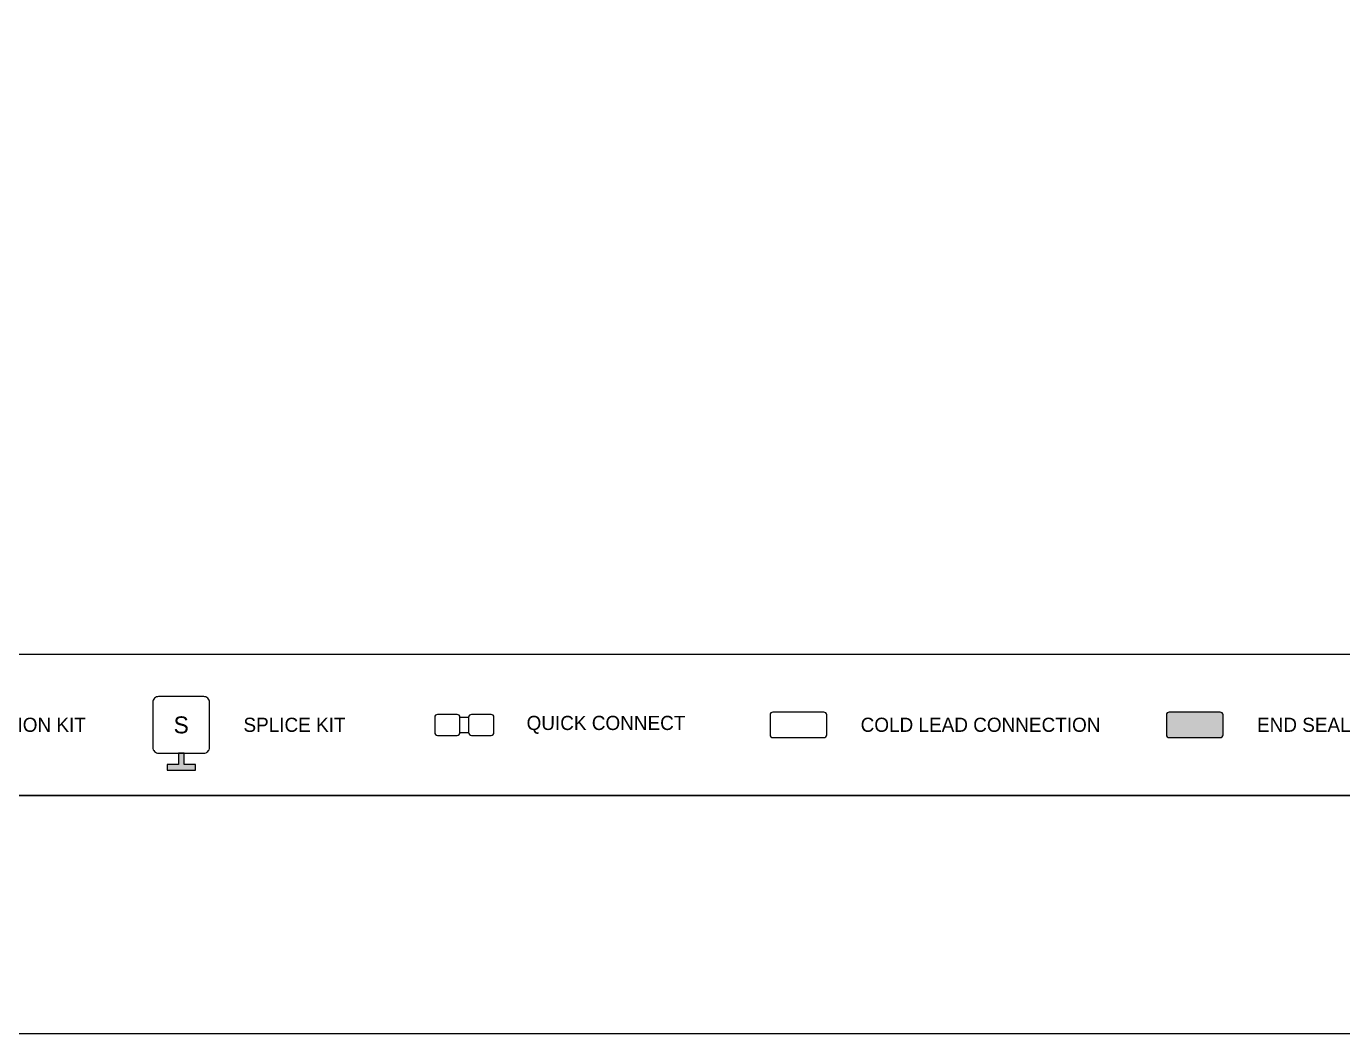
# Model space of a CAD drawing. Extents: x 0 to 847, y -42 to 494.
# Drawn here: x 232.7 to 465.1, y -42 to 135.9 of the extents above; entities that cross this region are included whole.
import ezdxf
from ezdxf.enums import TextEntityAlignment as Align

# ---------------------------------------------------------------- set-up
doc = ezdxf.new("R2010")
doc.units = 0
doc.header["$LTSCALE"] = 10
doc.header["$MEASUREMENT"] = 0
doc.layers.get('Defpoints').update_dxf_attribs({"color": 9})
for name, color, linetype in [('SYMBOL-3', 3, 'Continuous'), ('TABLE-1', 1, 'Continuous'), ('TEXT-2', 2, 'Continuous'), ('TITLE', 7, 'Continuous')]:
    doc.layers.add(name, color=color, linetype=linetype)
doc.styles.add('Scovan Elec', font='')
doc.styles.get("Standard").update_dxf_attribs({"font": ''})
doc.styles.get('Scovan Elec').set_extended_font_data('Franklin Gothic Medium Cond')
doc.styles.get('Standard').set_extended_font_data('Franklin Gothic Medium Cond')

# ---------------------------------------------------------------- blocks, each defined once
blk = doc.blocks.new('*U12')
at = {"layer": 'SYMBOL-3'}
h = blk.add_hatch(color=256, dxfattribs=at)
h.dxf.hatch_style = 1
h.paths.add_polyline_path([(434.5, 56.79, 0.414214), (434, 56.29), (434, 52.79, 0.414214), (434.5, 52.29), (443.5, 52.29, 0.414214), (444, 52.79), (444, 56.29, 0.414214), (443.5, 56.79)])
h = blk.add_hatch(color=256, dxfattribs=at)
h.dxf.hatch_style = 1
h.paths.add_polyline_path([(259.5, 47.54), (257.5, 47.54), (257.5, 46.54), (262.5, 46.54), (262.5, 47.54), (260.5, 47.54), (260.5, 49.54), (259.5, 49.54)])
at = {"layer": 'Defpoints'}
blk.add_lwpolyline([(434, 56.29), (434, 52.79, 0.414214), (434.5, 52.29), (443.5, 52.29, 0.414214), (444, 52.79), (444, 56.29, 0.414214), (443.5, 56.79), (434.5, 56.79, 0.414214)], format="xyb", close=True, dxfattribs=at)
blk.add_lwpolyline([(259.5, 49.54), (259.5, 47.54), (257.5, 47.54), (257.5, 46.54), (262.5, 46.54), (262.5, 47.54), (260.5, 47.54), (260.5, 49.54)], close=True, dxfattribs=at)
at = {"layer": 'SYMBOL-3'}
for p, q in [((309.23, 55.88), (310.77, 55.88)), ((309.23, 53.19), (310.77, 53.19))]:
    blk.add_line(p, q, dxfattribs=at)
for points in [[(255, 58.54), (255, 50.54, 0.414214), (256, 49.54), (264, 49.54, 0.414214), (265, 50.54), (265, 58.54, 0.414214), (264, 59.54), (256, 59.54, 0.414214)], [(305.27, 52.69), (308.73, 52.69, 0.414214), (309.23, 53.19), (309.23, 55.88, 0.414214), (308.73, 56.38), (305.27, 56.38, 0.414214), (304.77, 55.88), (304.77, 53.19, 0.414214)], [(311.27, 52.69), (314.73, 52.69, 0.414214), (315.23, 53.19), (315.23, 55.88, 0.414214), (314.73, 56.38), (311.27, 56.38, 0.414214), (310.77, 55.88), (310.77, 53.19, 0.414214)], [(364, 56.29), (364, 52.79, 0.414214), (364.5, 52.29), (373.5, 52.29, 0.414214), (374, 52.79), (374, 56.29, 0.414214), (373.5, 56.79), (364.5, 56.79, 0.414214)]]:
    blk.add_lwpolyline(points, format="xyb", close=True, dxfattribs=at)
at = {"layer": 'TABLE-1'}
blk.add_lwpolyline([(0, 67.04), (843.77, 67.04)], dxfattribs=at)
at = {"layer": 'TEXT-2'}
blk.add_text('S', height=3, rotation=360, dxfattribs=at).set_placement((260, 54.54), align=Align.MIDDLE)
at = {"layer": 'TEXT-2', "char_height": 2.5, "attachment_point": 4, "style": 'Scovan Elec'}
for s, insert in [('POWER CONNECTION KIT', (201, 54.54)), ('SPLICE KIT', (271, 54.54)), ('QUICK CONNECT', (321, 54.54)), ('COLD LEAD CONNECTION', (380, 54.54)), ('END SEAL', (450, 54.54))]:
    blk.add_mtext(s, dxfattribs=dict(at, insert=insert))

msp = doc.modelspace()

# ---------------------------------------------------------------- linework, layer by layer
at = {"layer": 'TITLE'}
for points in [[(0, 494.34), (843.77, 494.34), (843.77, 0), (0, 0)], [(0, 0), (843.77, 0), (843.77, -42.04), (0, -42.04)]]:
    msp.add_lwpolyline(points, close=True, dxfattribs=at)

# ---------------------------------------------------------------- next in the draw order: block references
msp.add_blockref('*U12', (0, -42.04))

doc.saveas('drawing.dxf')
